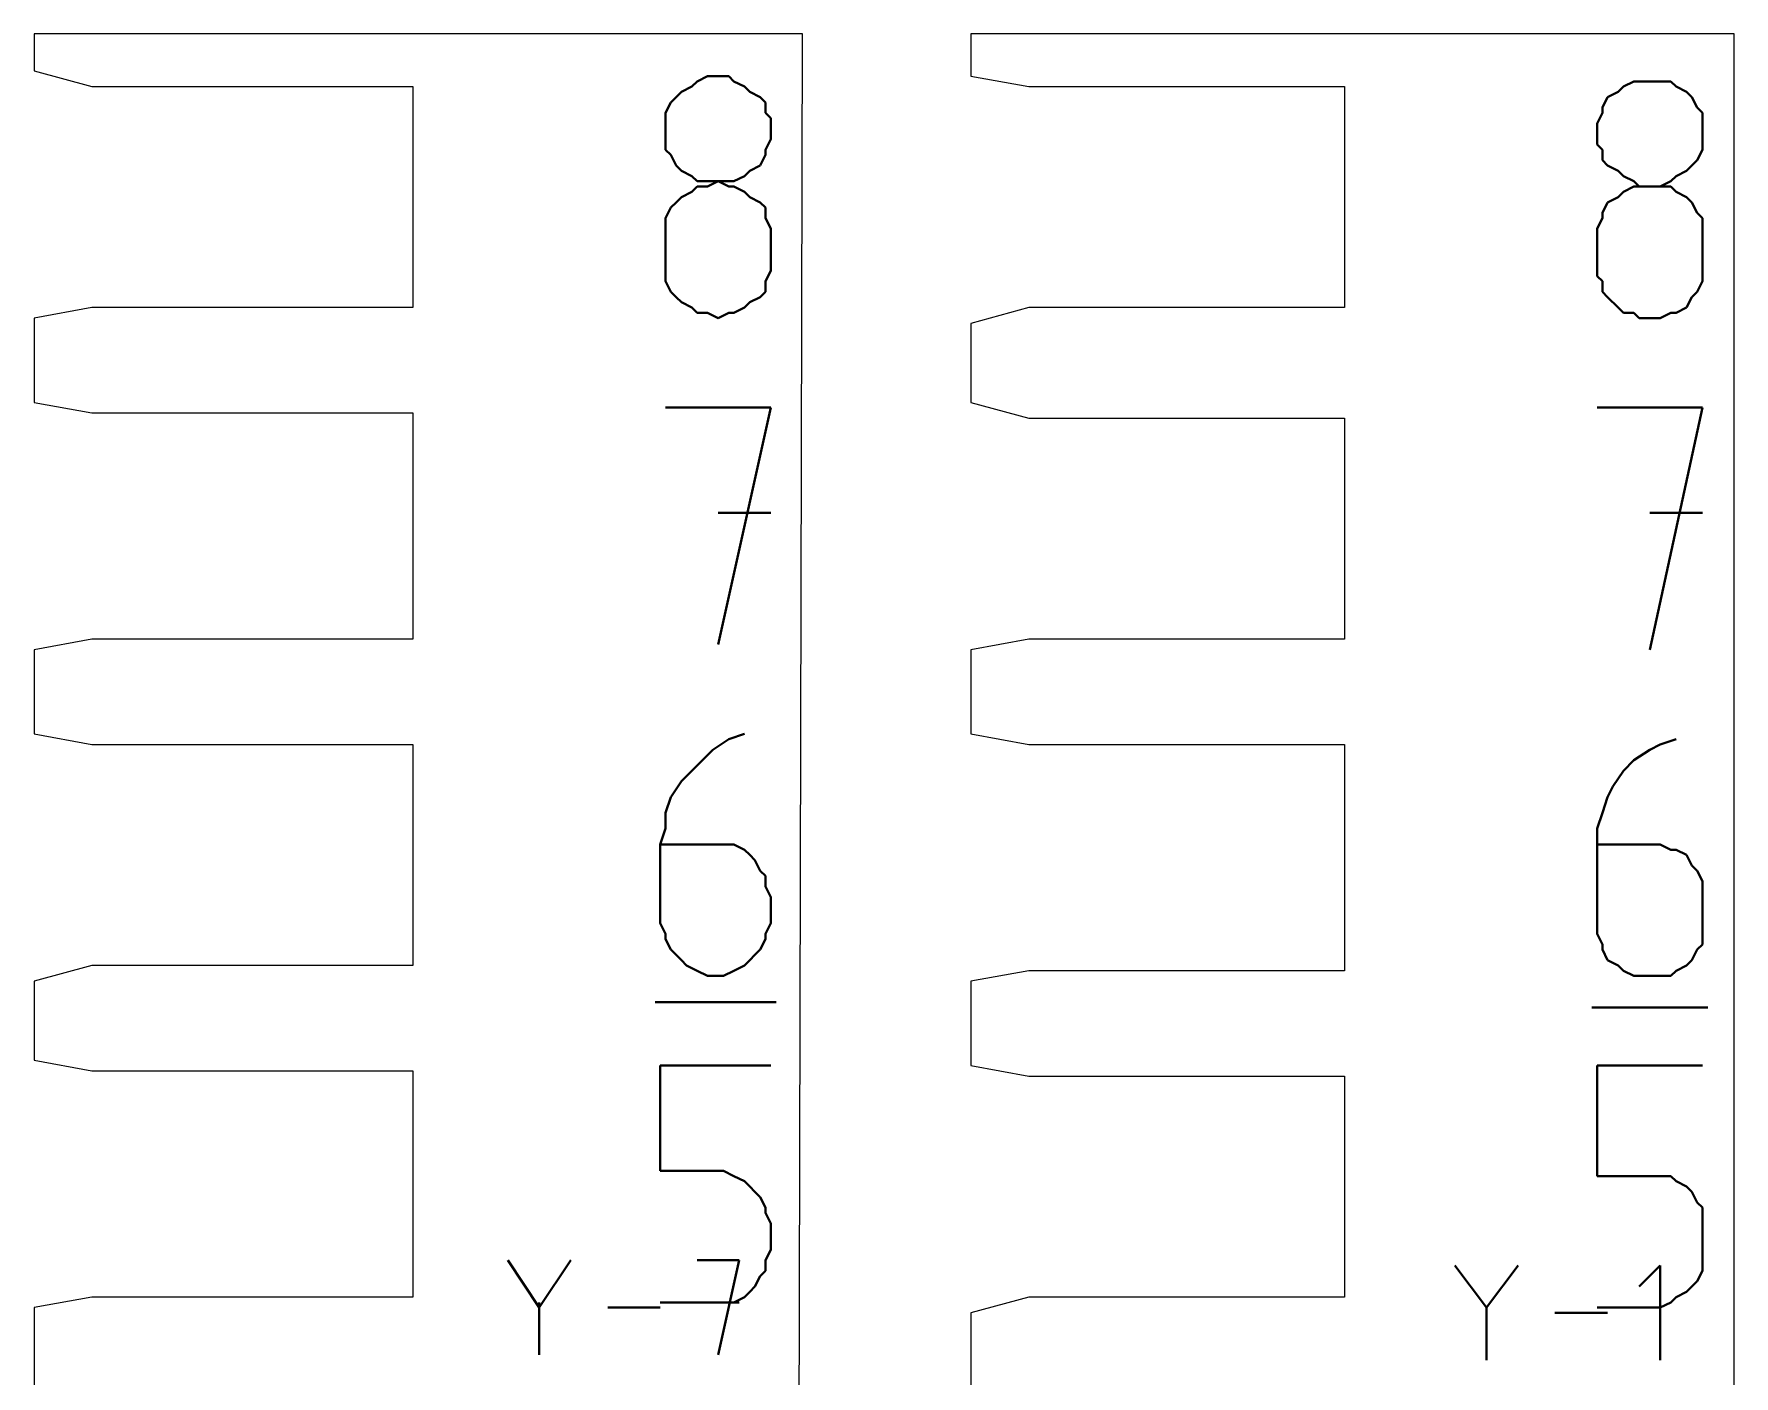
# Model space of a CAD drawing. Header units: centimetres. Extents: x -9.8 to 7.1, y -12.4 to 11.9.
# Drawn here: x -8.055 to -4.825, y -1.324 to 1.226 of the extents above; entities that cross this region are included whole.
import ezdxf

# ---------------------------------------------------------------- set-up
doc = ezdxf.new("R2010")
doc.units = ezdxf.units.CM
doc.header["$MEASUREMENT"] = 0
doc.layers.add('layer 1', color=7, linetype='Continuous')

msp = doc.modelspace()

# ---------------------------------------------------------------- linework, layer by layer
at = {"layer": 'layer 1', "color": 5, "lineweight": 13}
for points in [[(-6.59492, 1.22617), (-6.59492, 1.22617), (-8.05489, 1.22617), (-8.05489, 1.22617)], [(-8.05489, 1.22617), (-8.05489, 1.22617), (-8.05489, 1.15632), (-8.05489, 1.15632)], [(-6.60497, -3.03389), (-6.60497, -3.03389), (-6.59492, 1.22617), (-6.59492, 1.22617)], [(-6.17476, 1.22617), (-6.17476, 1.22617), (-6.27477, 1.22617), (-6.27477, 1.22617)], [(-6.27477, 1.22617), (-6.27477, 1.22617), (-6.27477, 1.14627), (-6.27477, 1.14627)], [(-6.07475, 1.22617), (-6.07475, 1.22617), (-6.17476, 1.22617), (-6.17476, 1.22617)], [(-5.97473, 1.22617), (-5.97473, 1.22617), (-6.07475, 1.22617), (-6.07475, 1.22617)], [(-5.88478, 1.22617), (-5.88478, 1.22617), (-5.97473, 1.22617), (-5.97473, 1.22617)], [(-5.78476, 1.22617), (-5.78476, 1.22617), (-5.88478, 1.22617), (-5.88478, 1.22617)], [(-5.6948, 1.22617), (-5.6948, 1.22617), (-5.78476, 1.22617), (-5.78476, 1.22617)], [(-5.60485, 1.22617), (-5.60485, 1.22617), (-5.6948, 1.22617), (-5.6948, 1.22617)], [(-5.52468, 1.22617), (-5.52468, 1.22617), (-5.60485, 1.22617), (-5.60485, 1.22617)], [(-5.43472, 1.22617), (-5.43472, 1.22617), (-5.52468, 1.22617), (-5.52468, 1.22617)], [(-5.36487, 1.22617), (-5.36487, 1.22617), (-5.43472, 1.22617), (-5.43472, 1.22617)], [(-5.2847, 1.22617), (-5.2847, 1.22617), (-5.36487, 1.22617), (-5.36487, 1.22617)], [(-5.22464, 1.22617), (-5.22464, 1.22617), (-5.2847, 1.22617), (-5.2847, 1.22617)], [(-5.15479, 1.22617), (-5.15479, 1.22617), (-5.22464, 1.22617), (-5.22464, 1.22617)], [(-5.10478, 1.22617), (-5.10478, 1.22617), (-5.15479, 1.22617), (-5.15479, 1.22617)], [(-5.04472, 1.22617), (-5.04472, 1.22617), (-5.10478, 1.22617), (-5.10478, 1.22617)], [(-5.00477, 1.22617), (-5.00477, 1.22617), (-5.04472, 1.22617), (-5.04472, 1.22617)], [(-4.95477, 1.22617), (-4.95477, 1.22617), (-5.00477, 1.22617), (-5.00477, 1.22617)], [(-4.9246, 1.22617), (-4.9246, 1.22617), (-4.95477, 1.22617), (-4.95477, 1.22617)], [(-4.88465, 1.22617), (-4.88465, 1.22617), (-4.9246, 1.22617), (-4.9246, 1.22617)], [(-4.86481, 1.22617), (-4.86481, 1.22617), (-4.88465, 1.22617), (-4.88465, 1.22617)], [(-4.83464, 1.22617), (-4.83464, 1.22617), (-4.86481, 1.22617), (-4.86481, 1.22617)], [(-4.82459, 1.22617), (-4.82459, 1.22617), (-4.83464, 1.22617), (-4.83464, 1.22617)], [(-4.83464, 1.22617), (-4.83464, 1.22617), (-4.83464, 1.22617), (-4.83464, 1.22617)], [(-4.82459, -0.50394), (-4.82459, -0.50394), (-4.82459, 1.22617), (-4.82459, 1.22617)], [(-8.05489, 1.15632), (-8.05489, 1.15632), (-7.94482, 1.12616), (-7.94482, 1.12616)], [(-6.27477, 1.14627), (-6.27477, 1.14627), (-6.1647, 1.12616), (-6.1647, 1.12616)], [(-7.94482, 1.12616), (-7.94482, 1.12616), (-7.33496, 1.12616), (-7.33496, 1.12616)], [(-7.33496, 1.12616), (-7.33496, 1.12616), (-7.33496, 0.70626), (-7.33496, 0.70626)], [(-6.1647, 1.12616), (-6.1647, 1.12616), (-5.56489, 1.12616), (-5.56489, 1.12616)], [(-5.56489, 1.12616), (-5.56489, 1.12616), (-5.56489, 0.70626), (-5.56489, 0.70626)], [(-7.94482, 0.70626), (-7.94482, 0.70626), (-8.05489, 0.68615), (-8.05489, 0.68615)], [(-8.05489, 0.68615), (-8.05489, 0.68615), (-8.05489, 0.52608), (-8.05489, 0.52608)], [(-7.33496, 0.70626), (-7.33496, 0.70626), (-7.94482, 0.70626), (-7.94482, 0.70626)], [(-6.1647, 0.70626), (-6.1647, 0.70626), (-6.27477, 0.6761), (-6.27477, 0.6761)], [(-5.56489, 0.70626), (-5.56489, 0.70626), (-6.1647, 0.70626), (-6.1647, 0.70626)], [(-6.27477, 0.6761), (-6.27477, 0.6761), (-6.27477, 0.52608), (-6.27477, 0.52608)], [(-8.05489, 0.52608), (-8.05489, 0.52608), (-7.94482, 0.50624), (-7.94482, 0.50624)], [(-6.27477, 0.52608), (-6.27477, 0.52608), (-6.1647, 0.49618), (-6.1647, 0.49618)], [(-7.94482, 0.50624), (-7.94482, 0.50624), (-7.33496, 0.50624), (-7.33496, 0.50624)], [(-7.33496, 0.50624), (-7.33496, 0.50624), (-7.33496, 0.07629), (-7.33496, 0.07629)], [(-6.1647, 0.49618), (-6.1647, 0.49618), (-5.56489, 0.49618), (-5.56489, 0.49618)], [(-5.56489, 0.49618), (-5.56489, 0.49618), (-5.56489, 0.07629), (-5.56489, 0.07629)], [(-7.94482, 0.07629), (-7.94482, 0.07629), (-8.05489, 0.05618), (-8.05489, 0.05618)], [(-7.33496, 0.07629), (-7.33496, 0.07629), (-7.94482, 0.07629), (-7.94482, 0.07629)], [(-6.1647, 0.07629), (-6.1647, 0.07629), (-6.27477, 0.05618), (-6.27477, 0.05618)], [(-5.56489, 0.07629), (-5.56489, 0.07629), (-6.1647, 0.07629), (-6.1647, 0.07629)], [(-8.05489, 0.05618), (-8.05489, 0.05618), (-8.05489, -0.10389), (-8.05489, -0.10389)], [(-6.27477, 0.05618), (-6.27477, 0.05618), (-6.27477, -0.10389), (-6.27477, -0.10389)], [(-8.05489, -0.10389), (-8.05489, -0.10389), (-7.94482, -0.12373), (-7.94482, -0.12373)], [(-7.94482, -0.12373), (-7.94482, -0.12373), (-7.33496, -0.12373), (-7.33496, -0.12373)], [(-7.33496, -0.12373), (-7.33496, -0.12373), (-7.33496, -0.54389), (-7.33496, -0.54389)], [(-6.27477, -0.10389), (-6.27477, -0.10389), (-6.1647, -0.12373), (-6.1647, -0.12373)], [(-6.1647, -0.12373), (-6.1647, -0.12373), (-5.56489, -0.12373), (-5.56489, -0.12373)], [(-5.56489, -0.12373), (-5.56489, -0.12373), (-5.56489, -0.55395), (-5.56489, -0.55395)], [(-4.82459, -3.77393), (-4.82459, -3.77393), (-4.82459, -0.50394), (-4.82459, -0.50394)], [(-7.94482, -0.54389), (-7.94482, -0.54389), (-8.05489, -0.57379), (-8.05489, -0.57379)], [(-7.33496, -0.54389), (-7.33496, -0.54389), (-7.94482, -0.54389), (-7.94482, -0.54389)], [(-8.05489, -0.57379), (-8.05489, -0.57379), (-8.05489, -0.72381), (-8.05489, -0.72381)], [(-6.1647, -0.55395), (-6.1647, -0.55395), (-6.27477, -0.57379), (-6.27477, -0.57379)], [(-6.27477, -0.57379), (-6.27477, -0.57379), (-6.27477, -0.73386), (-6.27477, -0.73386)], [(-5.56489, -0.55395), (-5.56489, -0.55395), (-6.1647, -0.55395), (-6.1647, -0.55395)], [(-8.05489, -0.72381), (-8.05489, -0.72381), (-7.94482, -0.74392), (-7.94482, -0.74392)], [(-6.27477, -0.73386), (-6.27477, -0.73386), (-6.1647, -0.75397), (-6.1647, -0.75397)], [(-7.94482, -0.74392), (-7.94482, -0.74392), (-7.33496, -0.74392), (-7.33496, -0.74392)], [(-7.33496, -0.74392), (-7.33496, -0.74392), (-7.33496, -1.17387), (-7.33496, -1.17387)], [(-6.1647, -0.75397), (-6.1647, -0.75397), (-5.56489, -0.75397), (-5.56489, -0.75397)], [(-5.56489, -0.75397), (-5.56489, -0.75397), (-5.56489, -1.17387), (-5.56489, -1.17387)], [(-7.94482, -1.17387), (-7.94482, -1.17387), (-8.05489, -1.19397), (-8.05489, -1.19397)], [(-8.05489, -1.19397), (-8.05489, -1.19397), (-8.05489, -1.35378), (-8.05489, -1.35378)], [(-7.33496, -1.17387), (-7.33496, -1.17387), (-7.94482, -1.17387), (-7.94482, -1.17387)], [(-6.1647, -1.17387), (-6.1647, -1.17387), (-6.27477, -1.20376), (-6.27477, -1.20376)], [(-5.56489, -1.17387), (-5.56489, -1.17387), (-6.1647, -1.17387), (-6.1647, -1.17387)], [(-6.27477, -1.20376), (-6.27477, -1.20376), (-6.27477, -1.35378), (-6.27477, -1.35378)]]:
    msp.add_open_spline(points, degree=3, dxfattribs=at)
at = {"layer": 'layer 1', "color": 1, "lineweight": 40}
for points in [[(-6.79494, 1.13621), (-6.79494, 1.13621), (-6.805, 1.12616), (-6.805, 1.12616)], [(-6.77483, 1.14627), (-6.77483, 1.14627), (-6.79494, 1.13621), (-6.79494, 1.13621)], [(-6.75499, 1.14627), (-6.75499, 1.14627), (-6.77483, 1.14627), (-6.77483, 1.14627)], [(-6.73488, 1.14627), (-6.73488, 1.14627), (-6.75499, 1.14627), (-6.75499, 1.14627)], [(-6.75499, 1.14627), (-6.75499, 1.14627), (-6.75499, 1.14627), (-6.75499, 1.14627)], [(-6.72483, 1.13621), (-6.72483, 1.13621), (-6.73488, 1.14627), (-6.73488, 1.14627)], [(-6.70498, 1.12616), (-6.70498, 1.12616), (-6.72483, 1.13621), (-6.72483, 1.13621)], [(-5.01483, 1.13621), (-5.01483, 1.13621), (-5.03467, 1.12616), (-5.03467, 1.12616)], [(-5.00477, 1.13621), (-5.00477, 1.13621), (-5.01483, 1.13621), (-5.01483, 1.13621)], [(-4.98466, 1.13621), (-4.98466, 1.13621), (-5.00477, 1.13621), (-5.00477, 1.13621)], [(-4.96482, 1.13621), (-4.96482, 1.13621), (-4.98466, 1.13621), (-4.98466, 1.13621)], [(-4.98466, 1.13621), (-4.98466, 1.13621), (-4.98466, 1.13621), (-4.98466, 1.13621)], [(-4.94471, 1.13621), (-4.94471, 1.13621), (-4.96482, 1.13621), (-4.96482, 1.13621)], [(-4.93466, 1.12616), (-4.93466, 1.12616), (-4.94471, 1.13621), (-4.94471, 1.13621)], [(-6.83489, 1.10631), (-6.83489, 1.10631), (-6.84495, 1.09626), (-6.84495, 1.09626)], [(-6.82484, 1.1161), (-6.82484, 1.1161), (-6.83489, 1.10631), (-6.83489, 1.10631)], [(-6.805, 1.12616), (-6.805, 1.12616), (-6.82484, 1.1161), (-6.82484, 1.1161)], [(-6.69493, 1.1161), (-6.69493, 1.1161), (-6.70498, 1.12616), (-6.70498, 1.12616)], [(-6.67482, 1.10631), (-6.67482, 1.10631), (-6.69493, 1.1161), (-6.69493, 1.1161)], [(-6.66477, 1.09626), (-6.66477, 1.09626), (-6.67482, 1.10631), (-6.67482, 1.10631)], [(-5.06483, 1.10631), (-5.06483, 1.10631), (-5.07462, 1.0862), (-5.07462, 1.0862)], [(-5.04472, 1.1161), (-5.04472, 1.1161), (-5.06483, 1.10631), (-5.06483, 1.10631)], [(-5.03467, 1.12616), (-5.03467, 1.12616), (-5.04472, 1.1161), (-5.04472, 1.1161)], [(-4.91481, 1.1161), (-4.91481, 1.1161), (-4.93466, 1.12616), (-4.93466, 1.12616)], [(-4.90476, 1.10631), (-4.90476, 1.10631), (-4.91481, 1.1161), (-4.91481, 1.1161)], [(-4.8947, 1.0862), (-4.8947, 1.0862), (-4.90476, 1.10631), (-4.90476, 1.10631)], [(-6.84495, 1.09626), (-6.84495, 1.09626), (-6.85474, 1.07615), (-6.85474, 1.07615)], [(-6.85474, 1.07615), (-6.85474, 1.07615), (-6.85474, 1.0661), (-6.85474, 1.0661)], [(-6.85474, 1.0661), (-6.85474, 1.0661), (-6.85474, 1.04625), (-6.85474, 1.04625)], [(-6.66477, 1.07615), (-6.66477, 1.07615), (-6.66477, 1.09626), (-6.66477, 1.09626)], [(-6.65498, 1.0661), (-6.65498, 1.0661), (-6.66477, 1.07615), (-6.66477, 1.07615)], [(-6.65498, 1.04625), (-6.65498, 1.04625), (-6.65498, 1.0661), (-6.65498, 1.0661)], [(-5.07462, 1.07615), (-5.07462, 1.07615), (-5.08468, 1.05631), (-5.08468, 1.05631)], [(-5.07462, 1.0862), (-5.07462, 1.0862), (-5.07462, 1.07615), (-5.07462, 1.07615)], [(-4.88465, 1.07615), (-4.88465, 1.07615), (-4.8947, 1.0862), (-4.8947, 1.0862)], [(-4.88465, 1.05631), (-4.88465, 1.05631), (-4.88465, 1.07615), (-4.88465, 1.07615)], [(-6.85474, 1.04625), (-6.85474, 1.04625), (-6.85474, 1.04625), (-6.85474, 1.04625)], [(-6.85474, 1.04625), (-6.85474, 1.04625), (-6.85474, 1.02614), (-6.85474, 1.02614)], [(-6.65498, 1.04625), (-6.65498, 1.04625), (-6.65498, 1.04625), (-6.65498, 1.04625)], [(-6.65498, 1.02614), (-6.65498, 1.02614), (-6.65498, 1.04625), (-6.65498, 1.04625)], [(-5.08468, 1.05631), (-5.08468, 1.05631), (-5.08468, 1.0362), (-5.08468, 1.0362)], [(-5.08468, 1.0362), (-5.08468, 1.0362), (-5.08468, 1.0362), (-5.08468, 1.0362)], [(-5.08468, 1.0362), (-5.08468, 1.0362), (-5.08468, 1.01609), (-5.08468, 1.01609)], [(-4.88465, 1.0362), (-4.88465, 1.0362), (-4.88465, 1.05631), (-4.88465, 1.05631)], [(-4.88465, 1.0362), (-4.88465, 1.0362), (-4.88465, 1.0362), (-4.88465, 1.0362)], [(-4.88465, 1.01609), (-4.88465, 1.01609), (-4.88465, 1.0362), (-4.88465, 1.0362)], [(-6.85474, 1.02614), (-6.85474, 1.02614), (-6.85474, 1.0063), (-6.85474, 1.0063)], [(-6.85474, 1.0063), (-6.85474, 1.0063), (-6.84495, 0.99625), (-6.84495, 0.99625)], [(-6.66477, 1.0063), (-6.66477, 1.0063), (-6.65498, 1.02614), (-6.65498, 1.02614)], [(-6.66477, 0.99625), (-6.66477, 0.99625), (-6.66477, 1.0063), (-6.66477, 1.0063)], [(-5.08468, 1.01609), (-5.08468, 1.01609), (-5.07462, 1.0063), (-5.07462, 1.0063)], [(-5.07462, 1.0063), (-5.07462, 1.0063), (-5.07462, 0.98619), (-5.07462, 0.98619)], [(-4.8947, 0.98619), (-4.8947, 0.98619), (-4.88465, 1.0063), (-4.88465, 1.0063)], [(-4.88465, 1.0063), (-4.88465, 1.0063), (-4.88465, 1.01609), (-4.88465, 1.01609)], [(-6.84495, 0.99625), (-6.84495, 0.99625), (-6.83489, 0.97614), (-6.83489, 0.97614)], [(-6.83489, 0.97614), (-6.83489, 0.97614), (-6.82484, 0.96608), (-6.82484, 0.96608)], [(-6.69493, 0.96608), (-6.69493, 0.96608), (-6.67482, 0.97614), (-6.67482, 0.97614)], [(-6.67482, 0.97614), (-6.67482, 0.97614), (-6.66477, 0.99625), (-6.66477, 0.99625)], [(-5.07462, 0.98619), (-5.07462, 0.98619), (-5.06483, 0.97614), (-5.06483, 0.97614)], [(-5.06483, 0.97614), (-5.06483, 0.97614), (-5.04472, 0.96608), (-5.04472, 0.96608)], [(-4.91481, 0.96608), (-4.91481, 0.96608), (-4.90476, 0.97614), (-4.90476, 0.97614)], [(-4.90476, 0.97614), (-4.90476, 0.97614), (-4.8947, 0.98619), (-4.8947, 0.98619)], [(-6.82484, 0.96608), (-6.82484, 0.96608), (-6.805, 0.95629), (-6.805, 0.95629)], [(-6.805, 0.95629), (-6.805, 0.95629), (-6.79494, 0.94624), (-6.79494, 0.94624)], [(-6.79494, 0.94624), (-6.79494, 0.94624), (-6.77483, 0.94624), (-6.77483, 0.94624)], [(-6.75499, 0.94624), (-6.75499, 0.94624), (-6.77483, 0.93619), (-6.77483, 0.93619)], [(-6.77483, 0.94624), (-6.77483, 0.94624), (-6.75499, 0.94624), (-6.75499, 0.94624)], [(-6.73488, 0.93619), (-6.73488, 0.93619), (-6.75499, 0.94624), (-6.75499, 0.94624)], [(-6.75499, 0.94624), (-6.75499, 0.94624), (-6.75499, 0.94624), (-6.75499, 0.94624)], [(-6.75499, 0.94624), (-6.75499, 0.94624), (-6.75499, 0.94624), (-6.75499, 0.94624)], [(-6.75499, 0.94624), (-6.75499, 0.94624), (-6.73488, 0.94624), (-6.73488, 0.94624)], [(-6.73488, 0.94624), (-6.73488, 0.94624), (-6.72483, 0.94624), (-6.72483, 0.94624)], [(-6.72483, 0.94624), (-6.72483, 0.94624), (-6.70498, 0.95629), (-6.70498, 0.95629)], [(-6.70498, 0.95629), (-6.70498, 0.95629), (-6.69493, 0.96608), (-6.69493, 0.96608)], [(-5.04472, 0.96608), (-5.04472, 0.96608), (-5.03467, 0.95629), (-5.03467, 0.95629)], [(-5.03467, 0.95629), (-5.03467, 0.95629), (-5.01483, 0.94624), (-5.01483, 0.94624)], [(-5.01483, 0.94624), (-5.01483, 0.94624), (-5.00477, 0.93619), (-5.00477, 0.93619)], [(-4.96482, 0.93619), (-4.96482, 0.93619), (-4.94471, 0.94624), (-4.94471, 0.94624)], [(-4.94471, 0.94624), (-4.94471, 0.94624), (-4.93466, 0.95629), (-4.93466, 0.95629)], [(-4.93466, 0.95629), (-4.93466, 0.95629), (-4.91481, 0.96608), (-4.91481, 0.96608)], [(-6.83489, 0.90629), (-6.83489, 0.90629), (-6.84495, 0.89623), (-6.84495, 0.89623)], [(-6.82484, 0.91608), (-6.82484, 0.91608), (-6.83489, 0.90629), (-6.83489, 0.90629)], [(-6.805, 0.92613), (-6.805, 0.92613), (-6.82484, 0.91608), (-6.82484, 0.91608)], [(-6.79494, 0.93619), (-6.79494, 0.93619), (-6.805, 0.92613), (-6.805, 0.92613)], [(-6.77483, 0.93619), (-6.77483, 0.93619), (-6.79494, 0.93619), (-6.79494, 0.93619)], [(-6.72483, 0.93619), (-6.72483, 0.93619), (-6.73488, 0.93619), (-6.73488, 0.93619)], [(-6.70498, 0.92613), (-6.70498, 0.92613), (-6.72483, 0.93619), (-6.72483, 0.93619)], [(-6.69493, 0.91608), (-6.69493, 0.91608), (-6.70498, 0.92613), (-6.70498, 0.92613)], [(-6.67482, 0.90629), (-6.67482, 0.90629), (-6.69493, 0.91608), (-6.69493, 0.91608)], [(-6.66477, 0.89623), (-6.66477, 0.89623), (-6.67482, 0.90629), (-6.67482, 0.90629)], [(-5.06483, 0.90629), (-5.06483, 0.90629), (-5.07462, 0.88618), (-5.07462, 0.88618)], [(-5.04472, 0.91608), (-5.04472, 0.91608), (-5.06483, 0.90629), (-5.06483, 0.90629)], [(-5.03467, 0.92613), (-5.03467, 0.92613), (-5.04472, 0.91608), (-5.04472, 0.91608)], [(-5.01483, 0.93619), (-5.01483, 0.93619), (-5.03467, 0.92613), (-5.03467, 0.92613)], [(-5.00477, 0.93619), (-5.00477, 0.93619), (-5.01483, 0.93619), (-5.01483, 0.93619)], [(-4.98466, 0.93619), (-4.98466, 0.93619), (-5.00477, 0.93619), (-5.00477, 0.93619)], [(-5.00477, 0.93619), (-5.00477, 0.93619), (-4.98466, 0.93619), (-4.98466, 0.93619)], [(-4.96482, 0.93619), (-4.96482, 0.93619), (-4.98466, 0.93619), (-4.98466, 0.93619)], [(-4.98466, 0.93619), (-4.98466, 0.93619), (-4.98466, 0.93619), (-4.98466, 0.93619)], [(-4.98466, 0.93619), (-4.98466, 0.93619), (-4.98466, 0.93619), (-4.98466, 0.93619)], [(-4.98466, 0.93619), (-4.98466, 0.93619), (-4.96482, 0.93619), (-4.96482, 0.93619)], [(-4.94471, 0.93619), (-4.94471, 0.93619), (-4.96482, 0.93619), (-4.96482, 0.93619)], [(-4.93466, 0.92613), (-4.93466, 0.92613), (-4.94471, 0.93619), (-4.94471, 0.93619)], [(-4.91481, 0.91608), (-4.91481, 0.91608), (-4.93466, 0.92613), (-4.93466, 0.92613)], [(-4.90476, 0.90629), (-4.90476, 0.90629), (-4.91481, 0.91608), (-4.91481, 0.91608)], [(-4.8947, 0.88618), (-4.8947, 0.88618), (-4.90476, 0.90629), (-4.90476, 0.90629)], [(-6.84495, 0.89623), (-6.84495, 0.89623), (-6.85474, 0.87612), (-6.85474, 0.87612)], [(-6.85474, 0.87612), (-6.85474, 0.87612), (-6.85474, 0.85628), (-6.85474, 0.85628)], [(-6.66477, 0.87612), (-6.66477, 0.87612), (-6.66477, 0.89623), (-6.66477, 0.89623)], [(-6.65498, 0.85628), (-6.65498, 0.85628), (-6.66477, 0.87612), (-6.66477, 0.87612)], [(-5.07462, 0.87612), (-5.07462, 0.87612), (-5.08468, 0.85628), (-5.08468, 0.85628)], [(-5.07462, 0.88618), (-5.07462, 0.88618), (-5.07462, 0.87612), (-5.07462, 0.87612)], [(-4.88465, 0.87612), (-4.88465, 0.87612), (-4.8947, 0.88618), (-4.8947, 0.88618)], [(-4.88465, 0.85628), (-4.88465, 0.85628), (-4.88465, 0.87612), (-4.88465, 0.87612)], [(-6.85474, 0.85628), (-6.85474, 0.85628), (-6.85474, 0.83617), (-6.85474, 0.83617)], [(-6.65498, 0.83617), (-6.65498, 0.83617), (-6.65498, 0.85628), (-6.65498, 0.85628)], [(-5.08468, 0.85628), (-5.08468, 0.85628), (-5.08468, 0.83617), (-5.08468, 0.83617)], [(-4.88465, 0.83617), (-4.88465, 0.83617), (-4.88465, 0.85628), (-4.88465, 0.85628)], [(-6.85474, 0.83617), (-6.85474, 0.83617), (-6.85474, 0.78617), (-6.85474, 0.78617)], [(-6.65498, 0.78617), (-6.65498, 0.78617), (-6.65498, 0.83617), (-6.65498, 0.83617)], [(-6.65498, 0.83617), (-6.65498, 0.83617), (-6.65498, 0.83617), (-6.65498, 0.83617)], [(-5.08468, 0.83617), (-5.08468, 0.83617), (-5.08468, 0.78617), (-5.08468, 0.78617)], [(-4.88465, 0.78617), (-4.88465, 0.78617), (-4.88465, 0.83617), (-4.88465, 0.83617)], [(-4.88465, 0.83617), (-4.88465, 0.83617), (-4.88465, 0.83617), (-4.88465, 0.83617)], [(-6.85474, 0.78617), (-6.85474, 0.78617), (-6.85474, 0.78617), (-6.85474, 0.78617)], [(-6.85474, 0.78617), (-6.85474, 0.78617), (-6.85474, 0.77611), (-6.85474, 0.77611)], [(-6.85474, 0.77611), (-6.85474, 0.77611), (-6.85474, 0.75627), (-6.85474, 0.75627)], [(-6.66477, 0.75627), (-6.66477, 0.75627), (-6.65498, 0.77611), (-6.65498, 0.77611)], [(-6.65498, 0.77611), (-6.65498, 0.77611), (-6.65498, 0.78617), (-6.65498, 0.78617)], [(-5.08468, 0.78617), (-5.08468, 0.78617), (-5.08468, 0.78617), (-5.08468, 0.78617)], [(-5.08468, 0.78617), (-5.08468, 0.78617), (-5.08468, 0.76632), (-5.08468, 0.76632)], [(-4.88465, 0.76632), (-4.88465, 0.76632), (-4.88465, 0.78617), (-4.88465, 0.78617)], [(-6.85474, 0.75627), (-6.85474, 0.75627), (-6.84495, 0.73616), (-6.84495, 0.73616)], [(-6.66477, 0.73616), (-6.66477, 0.73616), (-6.66477, 0.75627), (-6.66477, 0.75627)], [(-5.08468, 0.76632), (-5.08468, 0.76632), (-5.07462, 0.75627), (-5.07462, 0.75627)], [(-5.07462, 0.75627), (-5.07462, 0.75627), (-5.07462, 0.73616), (-5.07462, 0.73616)], [(-4.8947, 0.73616), (-4.8947, 0.73616), (-4.88465, 0.75627), (-4.88465, 0.75627)], [(-4.88465, 0.75627), (-4.88465, 0.75627), (-4.88465, 0.76632), (-4.88465, 0.76632)], [(-6.84495, 0.73616), (-6.84495, 0.73616), (-6.83489, 0.72611), (-6.83489, 0.72611)], [(-6.83489, 0.72611), (-6.83489, 0.72611), (-6.82484, 0.71632), (-6.82484, 0.71632)], [(-6.82484, 0.71632), (-6.82484, 0.71632), (-6.805, 0.70626), (-6.805, 0.70626)], [(-6.70498, 0.70626), (-6.70498, 0.70626), (-6.69493, 0.71632), (-6.69493, 0.71632)], [(-6.69493, 0.71632), (-6.69493, 0.71632), (-6.67482, 0.72611), (-6.67482, 0.72611)], [(-6.67482, 0.72611), (-6.67482, 0.72611), (-6.66477, 0.73616), (-6.66477, 0.73616)], [(-5.07462, 0.73616), (-5.07462, 0.73616), (-5.06483, 0.72611), (-5.06483, 0.72611)], [(-5.06483, 0.72611), (-5.06483, 0.72611), (-5.04472, 0.70626), (-5.04472, 0.70626)], [(-4.91481, 0.70626), (-4.91481, 0.70626), (-4.90476, 0.72611), (-4.90476, 0.72611)], [(-4.90476, 0.72611), (-4.90476, 0.72611), (-4.8947, 0.73616), (-4.8947, 0.73616)], [(-6.805, 0.70626), (-6.805, 0.70626), (-6.79494, 0.69621), (-6.79494, 0.69621)], [(-6.79494, 0.69621), (-6.79494, 0.69621), (-6.77483, 0.69621), (-6.77483, 0.69621)], [(-6.77483, 0.69621), (-6.77483, 0.69621), (-6.75499, 0.68615), (-6.75499, 0.68615)], [(-6.75499, 0.68615), (-6.75499, 0.68615), (-6.73488, 0.69621), (-6.73488, 0.69621)], [(-6.75499, 0.68615), (-6.75499, 0.68615), (-6.75499, 0.68615), (-6.75499, 0.68615)], [(-6.73488, 0.69621), (-6.73488, 0.69621), (-6.72483, 0.69621), (-6.72483, 0.69621)], [(-6.72483, 0.69621), (-6.72483, 0.69621), (-6.70498, 0.70626), (-6.70498, 0.70626)], [(-5.04472, 0.70626), (-5.04472, 0.70626), (-5.03467, 0.69621), (-5.03467, 0.69621)], [(-5.03467, 0.69621), (-5.03467, 0.69621), (-5.01483, 0.69621), (-5.01483, 0.69621)], [(-5.01483, 0.69621), (-5.01483, 0.69621), (-5.00477, 0.68615), (-5.00477, 0.68615)], [(-5.00477, 0.68615), (-5.00477, 0.68615), (-4.98466, 0.68615), (-4.98466, 0.68615)], [(-4.98466, 0.68615), (-4.98466, 0.68615), (-4.98466, 0.68615), (-4.98466, 0.68615)], [(-4.98466, 0.68615), (-4.98466, 0.68615), (-4.96482, 0.68615), (-4.96482, 0.68615)], [(-4.96482, 0.68615), (-4.96482, 0.68615), (-4.94471, 0.69621), (-4.94471, 0.69621)], [(-4.94471, 0.69621), (-4.94471, 0.69621), (-4.93466, 0.69621), (-4.93466, 0.69621)], [(-4.93466, 0.69621), (-4.93466, 0.69621), (-4.91481, 0.70626), (-4.91481, 0.70626)], [(-6.65498, 0.51629), (-6.65498, 0.51629), (-6.85474, 0.51629), (-6.85474, 0.51629)], [(-6.75499, 0.06624), (-6.75499, 0.06624), (-6.65498, 0.51629), (-6.65498, 0.51629)], [(-4.88465, 0.51629), (-4.88465, 0.51629), (-5.08468, 0.51629), (-5.08468, 0.51629)], [(-4.98466, 0.05618), (-4.98466, 0.05618), (-4.88465, 0.51629), (-4.88465, 0.51629)], [(-6.65498, 0.31627), (-6.65498, 0.31627), (-6.75499, 0.31627), (-6.75499, 0.31627)], [(-4.88465, 0.31627), (-4.88465, 0.31627), (-4.98466, 0.31627), (-4.98466, 0.31627)], [(-6.73488, -0.11395), (-6.73488, -0.11395), (-6.76478, -0.13379), (-6.76478, -0.13379)], [(-6.70498, -0.10389), (-6.70498, -0.10389), (-6.73488, -0.11395), (-6.73488, -0.11395)], [(-6.70498, -0.10389), (-6.70498, -0.10389), (-6.70498, -0.10389), (-6.70498, -0.10389)], [(-4.96482, -0.12373), (-4.96482, -0.12373), (-4.98466, -0.13379), (-4.98466, -0.13379)], [(-4.93466, -0.11395), (-4.93466, -0.11395), (-4.96482, -0.12373), (-4.96482, -0.12373)], [(-4.93466, -0.11395), (-4.93466, -0.11395), (-4.93466, -0.11395), (-4.93466, -0.11395)], [(-6.78489, -0.1539), (-6.78489, -0.1539), (-6.805, -0.17374), (-6.805, -0.17374)], [(-6.76478, -0.13379), (-6.76478, -0.13379), (-6.78489, -0.1539), (-6.78489, -0.1539)], [(-5.01483, -0.1539), (-5.01483, -0.1539), (-5.03467, -0.17374), (-5.03467, -0.17374)], [(-4.98466, -0.13379), (-4.98466, -0.13379), (-5.01483, -0.1539), (-5.01483, -0.1539)], [(-6.805, -0.17374), (-6.805, -0.17374), (-6.82484, -0.19385), (-6.82484, -0.19385)], [(-5.03467, -0.17374), (-5.03467, -0.17374), (-5.05478, -0.2039), (-5.05478, -0.2039)], [(-6.84495, -0.22375), (-6.84495, -0.22375), (-6.85474, -0.25391), (-6.85474, -0.25391)], [(-6.82484, -0.19385), (-6.82484, -0.19385), (-6.84495, -0.22375), (-6.84495, -0.22375)], [(-5.06483, -0.22375), (-5.06483, -0.22375), (-5.07462, -0.25391), (-5.07462, -0.25391)], [(-5.05478, -0.2039), (-5.05478, -0.2039), (-5.06483, -0.22375), (-5.06483, -0.22375)], [(-6.85474, -0.25391), (-6.85474, -0.25391), (-6.85474, -0.28381), (-6.85474, -0.28381)], [(-5.07462, -0.25391), (-5.07462, -0.25391), (-5.08468, -0.28381), (-5.08468, -0.28381)], [(-6.85474, -0.28381), (-6.85474, -0.28381), (-6.86479, -0.31371), (-6.86479, -0.31371)], [(-5.08468, -0.28381), (-5.08468, -0.28381), (-5.08468, -0.31371), (-5.08468, -0.31371)], [(-6.86479, -0.31371), (-6.86479, -0.31371), (-6.86479, -0.46372), (-6.86479, -0.46372)], [(-6.75499, -0.31371), (-6.75499, -0.31371), (-6.86479, -0.31371), (-6.86479, -0.31371)], [(-6.74494, -0.31371), (-6.74494, -0.31371), (-6.75499, -0.31371), (-6.75499, -0.31371)], [(-6.72483, -0.31371), (-6.72483, -0.31371), (-6.74494, -0.31371), (-6.74494, -0.31371)], [(-6.70498, -0.32376), (-6.70498, -0.32376), (-6.72483, -0.31371), (-6.72483, -0.31371)], [(-5.08468, -0.31371), (-5.08468, -0.31371), (-5.08468, -0.46372), (-5.08468, -0.46372)], [(-4.98466, -0.31371), (-4.98466, -0.31371), (-5.08468, -0.31371), (-5.08468, -0.31371)], [(-4.96482, -0.31371), (-4.96482, -0.31371), (-4.98466, -0.31371), (-4.98466, -0.31371)], [(-4.94471, -0.32376), (-4.94471, -0.32376), (-4.96482, -0.31371), (-4.96482, -0.31371)], [(-6.69493, -0.33381), (-6.69493, -0.33381), (-6.70498, -0.32376), (-6.70498, -0.32376)], [(-6.68488, -0.34387), (-6.68488, -0.34387), (-6.69493, -0.33381), (-6.69493, -0.33381)], [(-6.67482, -0.36371), (-6.67482, -0.36371), (-6.68488, -0.34387), (-6.68488, -0.34387)], [(-4.93466, -0.32376), (-4.93466, -0.32376), (-4.94471, -0.32376), (-4.94471, -0.32376)], [(-4.91481, -0.33381), (-4.91481, -0.33381), (-4.93466, -0.32376), (-4.93466, -0.32376)], [(-4.90476, -0.35392), (-4.90476, -0.35392), (-4.91481, -0.33381), (-4.91481, -0.33381)], [(-4.8947, -0.36371), (-4.8947, -0.36371), (-4.90476, -0.35392), (-4.90476, -0.35392)], [(-6.66477, -0.37377), (-6.66477, -0.37377), (-6.67482, -0.36371), (-6.67482, -0.36371)], [(-6.66477, -0.39388), (-6.66477, -0.39388), (-6.66477, -0.37377), (-6.66477, -0.37377)], [(-4.88465, -0.38382), (-4.88465, -0.38382), (-4.8947, -0.36371), (-4.8947, -0.36371)], [(-4.88465, -0.39388), (-4.88465, -0.39388), (-4.88465, -0.38382), (-4.88465, -0.38382)], [(-6.65498, -0.41372), (-6.65498, -0.41372), (-6.66477, -0.39388), (-6.66477, -0.39388)], [(-6.65498, -0.46372), (-6.65498, -0.46372), (-6.65498, -0.41372), (-6.65498, -0.41372)], [(-6.65498, -0.41372), (-6.65498, -0.41372), (-6.65498, -0.41372), (-6.65498, -0.41372)], [(-4.88465, -0.41372), (-4.88465, -0.41372), (-4.88465, -0.39388), (-4.88465, -0.39388)], [(-4.88465, -0.46372), (-4.88465, -0.46372), (-4.88465, -0.41372), (-4.88465, -0.41372)], [(-4.88465, -0.41372), (-4.88465, -0.41372), (-4.88465, -0.41372), (-4.88465, -0.41372)], [(-6.86479, -0.46372), (-6.86479, -0.46372), (-6.86479, -0.46372), (-6.86479, -0.46372)], [(-6.86479, -0.46372), (-6.86479, -0.46372), (-6.85474, -0.48383), (-6.85474, -0.48383)], [(-6.85474, -0.48383), (-6.85474, -0.48383), (-6.85474, -0.49389), (-6.85474, -0.49389)], [(-6.66477, -0.48383), (-6.66477, -0.48383), (-6.65498, -0.46372), (-6.65498, -0.46372)], [(-6.66477, -0.49389), (-6.66477, -0.49389), (-6.66477, -0.48383), (-6.66477, -0.48383)], [(-5.08468, -0.46372), (-5.08468, -0.46372), (-5.08468, -0.46372), (-5.08468, -0.46372)], [(-5.08468, -0.46372), (-5.08468, -0.46372), (-5.08468, -0.48383), (-5.08468, -0.48383)], [(-5.08468, -0.48383), (-5.08468, -0.48383), (-5.07462, -0.50394), (-5.07462, -0.50394)], [(-4.88465, -0.48383), (-4.88465, -0.48383), (-4.88465, -0.46372), (-4.88465, -0.46372)], [(-4.88465, -0.50394), (-4.88465, -0.50394), (-4.88465, -0.48383), (-4.88465, -0.48383)], [(-6.85474, -0.49389), (-6.85474, -0.49389), (-6.84495, -0.51373), (-6.84495, -0.51373)], [(-6.84495, -0.51373), (-6.84495, -0.51373), (-6.83489, -0.52378), (-6.83489, -0.52378)], [(-6.68488, -0.52378), (-6.68488, -0.52378), (-6.67482, -0.51373), (-6.67482, -0.51373)], [(-6.67482, -0.51373), (-6.67482, -0.51373), (-6.66477, -0.49389), (-6.66477, -0.49389)], [(-5.07462, -0.50394), (-5.07462, -0.50394), (-5.07462, -0.51373), (-5.07462, -0.51373)], [(-5.07462, -0.51373), (-5.07462, -0.51373), (-5.06483, -0.53384), (-5.06483, -0.53384)], [(-4.90476, -0.53384), (-4.90476, -0.53384), (-4.8947, -0.51373), (-4.8947, -0.51373)], [(-4.8947, -0.51373), (-4.8947, -0.51373), (-4.88465, -0.50394), (-4.88465, -0.50394)], [(-6.83489, -0.52378), (-6.83489, -0.52378), (-6.82484, -0.53384), (-6.82484, -0.53384)], [(-6.82484, -0.53384), (-6.82484, -0.53384), (-6.81479, -0.54389), (-6.81479, -0.54389)], [(-6.81479, -0.54389), (-6.81479, -0.54389), (-6.79494, -0.55395), (-6.79494, -0.55395)], [(-6.72483, -0.55395), (-6.72483, -0.55395), (-6.70498, -0.54389), (-6.70498, -0.54389)], [(-6.70498, -0.54389), (-6.70498, -0.54389), (-6.69493, -0.53384), (-6.69493, -0.53384)], [(-6.69493, -0.53384), (-6.69493, -0.53384), (-6.68488, -0.52378), (-6.68488, -0.52378)], [(-5.06483, -0.53384), (-5.06483, -0.53384), (-5.04472, -0.54389), (-5.04472, -0.54389)], [(-5.04472, -0.54389), (-5.04472, -0.54389), (-5.03467, -0.55395), (-5.03467, -0.55395)], [(-4.93466, -0.55395), (-4.93466, -0.55395), (-4.91481, -0.54389), (-4.91481, -0.54389)], [(-4.91481, -0.54389), (-4.91481, -0.54389), (-4.90476, -0.53384), (-4.90476, -0.53384)], [(-6.79494, -0.55395), (-6.79494, -0.55395), (-6.77483, -0.56374), (-6.77483, -0.56374)], [(-6.77483, -0.56374), (-6.77483, -0.56374), (-6.75499, -0.56374), (-6.75499, -0.56374)], [(-6.75499, -0.56374), (-6.75499, -0.56374), (-6.75499, -0.56374), (-6.75499, -0.56374)], [(-6.75499, -0.56374), (-6.75499, -0.56374), (-6.74494, -0.56374), (-6.74494, -0.56374)], [(-6.74494, -0.56374), (-6.74494, -0.56374), (-6.72483, -0.55395), (-6.72483, -0.55395)], [(-5.03467, -0.55395), (-5.03467, -0.55395), (-5.01483, -0.56374), (-5.01483, -0.56374)], [(-5.01483, -0.56374), (-5.01483, -0.56374), (-5.00477, -0.56374), (-5.00477, -0.56374)], [(-5.00477, -0.56374), (-5.00477, -0.56374), (-4.98466, -0.56374), (-4.98466, -0.56374)], [(-4.98466, -0.56374), (-4.98466, -0.56374), (-4.98466, -0.56374), (-4.98466, -0.56374)], [(-4.98466, -0.56374), (-4.98466, -0.56374), (-4.96482, -0.56374), (-4.96482, -0.56374)], [(-4.96482, -0.56374), (-4.96482, -0.56374), (-4.94471, -0.56374), (-4.94471, -0.56374)], [(-4.94471, -0.56374), (-4.94471, -0.56374), (-4.93466, -0.55395), (-4.93466, -0.55395)], [(-6.87485, -0.61374), (-6.87485, -0.61374), (-6.64492, -0.61374), (-6.64492, -0.61374)], [(-5.09473, -0.6238), (-5.09473, -0.6238), (-4.8746, -0.6238), (-4.8746, -0.6238)], [(-6.86479, -0.93389), (-6.86479, -0.93389), (-6.86479, -0.73386), (-6.86479, -0.73386)], [(-6.86479, -0.73386), (-6.86479, -0.73386), (-6.65498, -0.73386), (-6.65498, -0.73386)], [(-5.08468, -0.94394), (-5.08468, -0.94394), (-5.08468, -0.73386), (-5.08468, -0.73386)], [(-5.08468, -0.73386), (-5.08468, -0.73386), (-4.88465, -0.73386), (-4.88465, -0.73386)], [(-6.76478, -0.93389), (-6.76478, -0.93389), (-6.86479, -0.93389), (-6.86479, -0.93389)], [(-6.74494, -0.93389), (-6.74494, -0.93389), (-6.76478, -0.93389), (-6.76478, -0.93389)], [(-6.72483, -0.94394), (-6.72483, -0.94394), (-6.74494, -0.93389), (-6.74494, -0.93389)], [(-6.70498, -0.95373), (-6.70498, -0.95373), (-6.72483, -0.94394), (-6.72483, -0.94394)], [(-6.69493, -0.96379), (-6.69493, -0.96379), (-6.70498, -0.95373), (-6.70498, -0.95373)], [(-6.68488, -0.97384), (-6.68488, -0.97384), (-6.69493, -0.96379), (-6.69493, -0.96379)], [(-4.98466, -0.94394), (-4.98466, -0.94394), (-5.08468, -0.94394), (-5.08468, -0.94394)], [(-4.96482, -0.94394), (-4.96482, -0.94394), (-4.98466, -0.94394), (-4.98466, -0.94394)], [(-4.94471, -0.94394), (-4.94471, -0.94394), (-4.96482, -0.94394), (-4.96482, -0.94394)], [(-4.93466, -0.95373), (-4.93466, -0.95373), (-4.94471, -0.94394), (-4.94471, -0.94394)], [(-4.91481, -0.96379), (-4.91481, -0.96379), (-4.93466, -0.95373), (-4.93466, -0.95373)], [(-4.90476, -0.97384), (-4.90476, -0.97384), (-4.91481, -0.96379), (-4.91481, -0.96379)], [(-6.67482, -0.9839), (-6.67482, -0.9839), (-6.68488, -0.97384), (-6.68488, -0.97384)], [(-6.66477, -1.00374), (-6.66477, -1.00374), (-6.67482, -0.9839), (-6.67482, -0.9839)], [(-4.8947, -0.99395), (-4.8947, -0.99395), (-4.90476, -0.97384), (-4.90476, -0.97384)], [(-4.88465, -1.00374), (-4.88465, -1.00374), (-4.8947, -0.99395), (-4.8947, -0.99395)], [(-6.66477, -1.01379), (-6.66477, -1.01379), (-6.66477, -1.00374), (-6.66477, -1.00374)], [(-6.65498, -1.0339), (-6.65498, -1.0339), (-6.66477, -1.01379), (-6.66477, -1.01379)], [(-4.88465, -1.02385), (-4.88465, -1.02385), (-4.88465, -1.00374), (-4.88465, -1.00374)], [(-4.88465, -1.04395), (-4.88465, -1.04395), (-4.88465, -1.02385), (-4.88465, -1.02385)], [(-6.65498, -1.08391), (-6.65498, -1.08391), (-6.65498, -1.0339), (-6.65498, -1.0339)], [(-6.65498, -1.0339), (-6.65498, -1.0339), (-6.65498, -1.0339), (-6.65498, -1.0339)], [(-4.88465, -1.09396), (-4.88465, -1.09396), (-4.88465, -1.04395), (-4.88465, -1.04395)], [(-4.88465, -1.04395), (-4.88465, -1.04395), (-4.88465, -1.04395), (-4.88465, -1.04395)], [(-6.66477, -1.10375), (-6.66477, -1.10375), (-6.65498, -1.08391), (-6.65498, -1.08391)], [(-4.88465, -1.10375), (-4.88465, -1.10375), (-4.88465, -1.09396), (-4.88465, -1.09396)], [(-7.09498, -1.19397), (-7.09498, -1.19397), (-7.15478, -1.10375), (-7.15478, -1.10375)], [(-7.03492, -1.10375), (-7.03492, -1.10375), (-7.09498, -1.19397), (-7.09498, -1.19397)], [(-6.71477, -1.10375), (-6.71477, -1.10375), (-6.79494, -1.10375), (-6.79494, -1.10375)], [(-6.75499, -1.28393), (-6.75499, -1.28393), (-6.71477, -1.10375), (-6.71477, -1.10375)], [(-6.67482, -1.13391), (-6.67482, -1.13391), (-6.66477, -1.12386), (-6.66477, -1.12386)], [(-6.66477, -1.12386), (-6.66477, -1.12386), (-6.66477, -1.10375), (-6.66477, -1.10375)], [(-5.29475, -1.19397), (-5.29475, -1.19397), (-5.35482, -1.11381), (-5.35482, -1.11381)], [(-5.23469, -1.11381), (-5.23469, -1.11381), (-5.29475, -1.19397), (-5.29475, -1.19397)], [(-4.96482, -1.11381), (-4.96482, -1.11381), (-5.00477, -1.15376), (-5.00477, -1.15376)], [(-4.96482, -1.29399), (-4.96482, -1.29399), (-4.96482, -1.11381), (-4.96482, -1.11381)], [(-4.8947, -1.14397), (-4.8947, -1.14397), (-4.88465, -1.12386), (-4.88465, -1.12386)], [(-4.88465, -1.12386), (-4.88465, -1.12386), (-4.88465, -1.10375), (-4.88465, -1.10375)], [(-6.69493, -1.16381), (-6.69493, -1.16381), (-6.68488, -1.15376), (-6.68488, -1.15376)], [(-6.68488, -1.15376), (-6.68488, -1.15376), (-6.67482, -1.13391), (-6.67482, -1.13391)], [(-4.91481, -1.16381), (-4.91481, -1.16381), (-4.90476, -1.15376), (-4.90476, -1.15376)], [(-4.90476, -1.15376), (-4.90476, -1.15376), (-4.8947, -1.14397), (-4.8947, -1.14397)], [(-7.09498, -1.18392), (-7.09498, -1.18392), (-7.09498, -1.28393), (-7.09498, -1.28393)], [(-6.86479, -1.19397), (-6.86479, -1.19397), (-6.9648, -1.19397), (-6.9648, -1.19397)], [(-6.86479, -1.18392), (-6.86479, -1.18392), (-6.76478, -1.18392), (-6.76478, -1.18392)], [(-6.76478, -1.18392), (-6.76478, -1.18392), (-6.76478, -1.18392), (-6.76478, -1.18392)], [(-6.76478, -1.18392), (-6.76478, -1.18392), (-6.74494, -1.18392), (-6.74494, -1.18392)], [(-6.71477, -1.18392), (-6.71477, -1.18392), (-6.75499, -1.18392), (-6.75499, -1.18392)], [(-6.74494, -1.18392), (-6.74494, -1.18392), (-6.72483, -1.18392), (-6.72483, -1.18392)], [(-6.72483, -1.18392), (-6.72483, -1.18392), (-6.70498, -1.17387), (-6.70498, -1.17387)], [(-6.70498, -1.17387), (-6.70498, -1.17387), (-6.69493, -1.16381), (-6.69493, -1.16381)], [(-5.29475, -1.19397), (-5.29475, -1.19397), (-5.29475, -1.29399), (-5.29475, -1.29399)], [(-5.08468, -1.19397), (-5.08468, -1.19397), (-4.98466, -1.19397), (-4.98466, -1.19397)], [(-4.98466, -1.19397), (-4.98466, -1.19397), (-4.98466, -1.19397), (-4.98466, -1.19397)], [(-4.98466, -1.19397), (-4.98466, -1.19397), (-4.96482, -1.19397), (-4.96482, -1.19397)], [(-4.96482, -1.19397), (-4.96482, -1.19397), (-4.94471, -1.18392), (-4.94471, -1.18392)], [(-4.94471, -1.18392), (-4.94471, -1.18392), (-4.93466, -1.17387), (-4.93466, -1.17387)], [(-4.93466, -1.17387), (-4.93466, -1.17387), (-4.91481, -1.16381), (-4.91481, -1.16381)], [(-5.06483, -1.20376), (-5.06483, -1.20376), (-5.16484, -1.20376), (-5.16484, -1.20376)]]:
    msp.add_open_spline(points, degree=3, dxfattribs=at)

doc.saveas('drawing.dxf')
